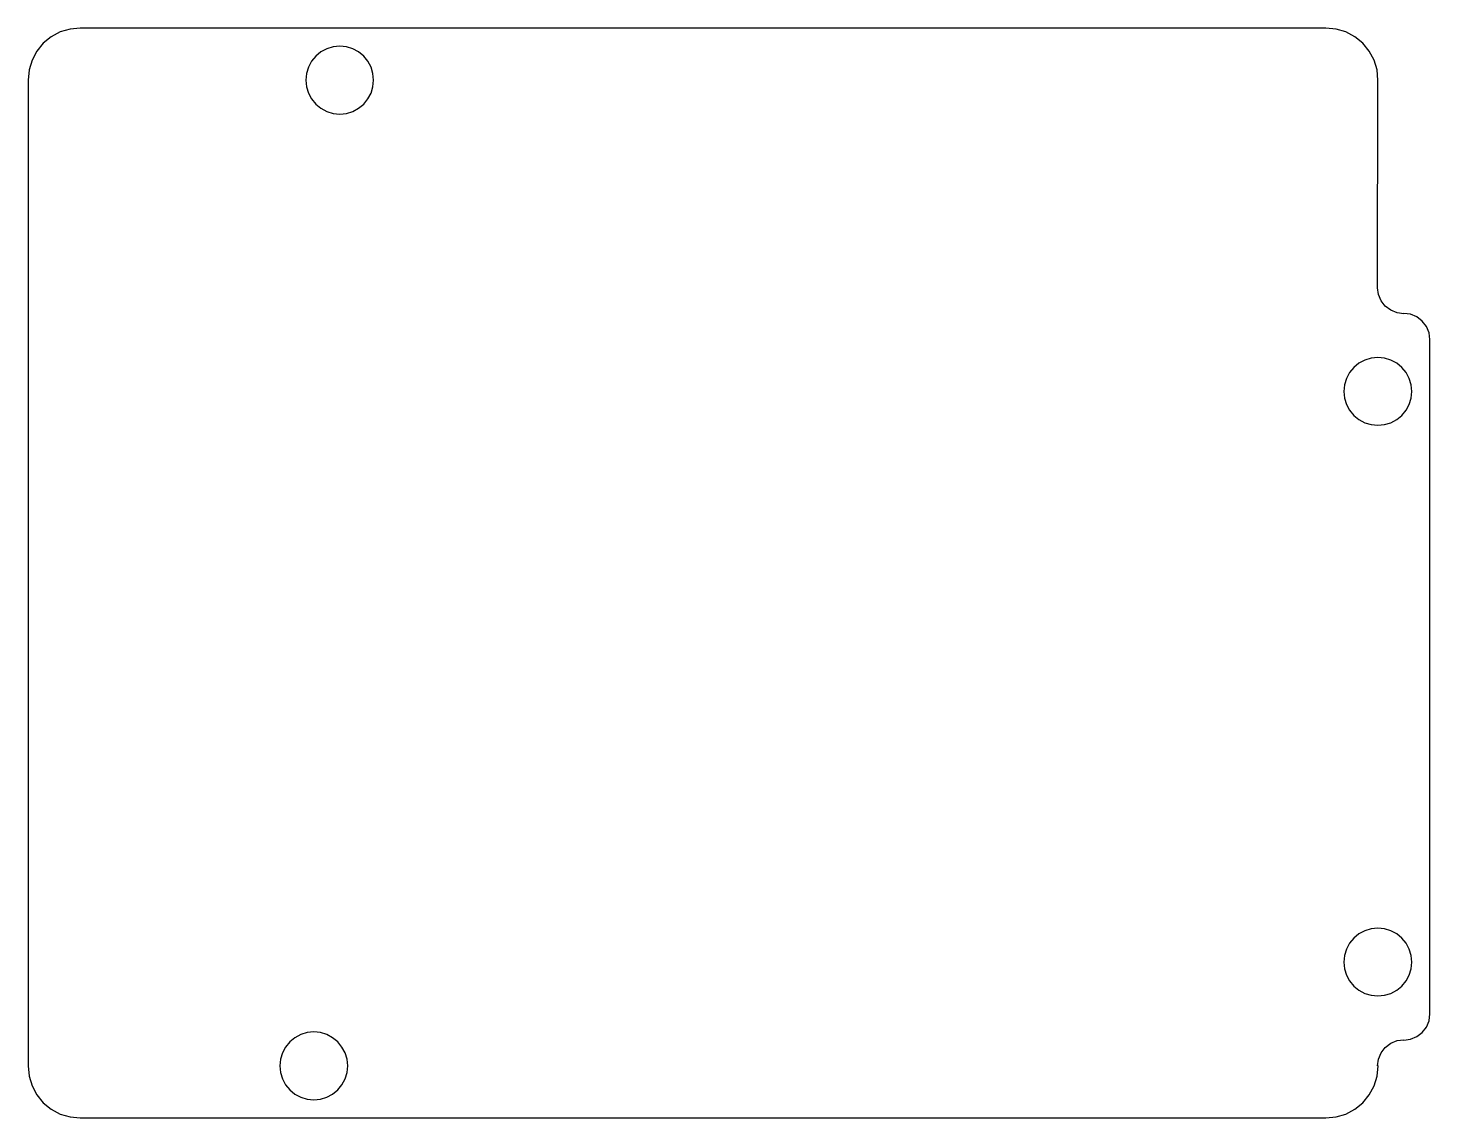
# Model space of a CAD drawing. Extents: x 49.6 to 68.9, y 256 to 271.1.
import ezdxf

# ---------------------------------------------------------------- set-up
doc = ezdxf.new("R2010")
doc.units = 0
doc.layers.get('0').update_dxf_attribs({"linetype": 'CONTINUOUS'})

msp = doc.modelspace()

# ---------------------------------------------------------------- linework, layer by layer
at = {"color": 7}
for points in [[(49.599921, 256.606118), (49.640911, 256.470992), (49.707475, 256.346459), (49.797056, 256.237307), (49.906208, 256.147727), (50.030741, 256.081162), (50.165866, 256.040172), (50.306393, 256.026343), (67.51066, 256.029803), (67.651178, 256.040158), (67.786306, 256.081162), (67.910851, 256.147727), (68.019986, 256.237307), (68.109592, 256.346459), (68.17614, 256.470992), (68.217119, 256.606118), (68.230976, 256.746644), (68.224428, 256.746642), (68.236733, 256.84021), (68.272858, 256.927399), (68.33029, 257.002273), (68.405163, 257.059725), (68.49237, 257.095841), (68.585927, 257.108146), (68.585927, 257.101976), (68.679483, 257.114281), (68.76669, 257.150408), (68.841564, 257.20786), (68.898996, 257.282734), (68.93512, 257.369924), (68.947425, 257.463492), (68.944349, 266.782467), (68.93512, 266.876023), (68.898996, 266.96323), (68.841564, 267.038075), (68.76669, 267.095536), (68.679483, 267.13166), (68.585927, 267.143965), (68.585927, 267.137784), (68.49237, 267.150118), (68.405163, 267.186214), (68.33029, 267.243674), (68.272829, 267.318548), (68.236733, 267.405726), (68.2244, 267.499311), (68.227504, 270.366689), (68.217119, 270.507207), (68.17614, 270.642335), (68.109592, 270.76688), (68.019986, 270.876015), (67.910851, 270.965621), (67.786306, 271.032169), (67.651178, 271.073148), (67.51066, 271.087005), (50.306393, 271.083533), (50.165866, 271.073148), (50.030741, 271.032169), (49.906208, 270.965621), (49.797056, 270.876015), (49.707475, 270.76688), (49.640911, 270.642335), (49.599921, 270.507207), (49.586092, 270.366689), (49.589552, 256.746644), (49.599906, 256.606118)], [(53.890616, 270.834896), (53.79926, 270.825893), (53.711433, 270.799251), (53.630491, 270.755986), (53.559541, 270.697764), (53.501318, 270.626813), (53.458054, 270.545872), (53.431412, 270.458044), (53.422409, 270.366689), (53.431412, 270.275334), (53.458054, 270.187506), (53.501318, 270.106565), (53.559541, 270.035614), (53.630491, 269.977392), (53.711433, 269.934127), (53.79926, 269.907485), (53.890616, 269.898482), (53.981971, 269.907485), (54.069798, 269.934127), (54.15074, 269.977392), (54.22169, 270.035614), (54.279913, 270.106565), (54.323178, 270.187506), (54.349819, 270.275334), (54.358822, 270.366689), (54.349819, 270.458044), (54.323178, 270.545872), (54.279913, 270.626813), (54.22169, 270.697764), (54.15074, 270.755986), (54.069798, 270.799251), (53.981971, 270.825893), (53.890616, 270.834896)], [(68.227504, 266.533829), (68.136149, 266.524826), (68.048322, 266.498184), (67.96738, 266.45492), (67.89643, 266.396697), (67.838207, 266.325746), (67.794942, 266.244805), (67.768301, 266.156978), (67.759298, 266.065622), (67.768301, 265.974267), (67.794942, 265.886439), (67.838207, 265.805498), (67.89643, 265.734547), (67.96738, 265.676325), (68.048322, 265.63306), (68.136149, 265.606418), (68.227504, 265.597416), (68.31886, 265.606418), (68.406687, 265.63306), (68.487629, 265.676325), (68.558579, 265.734547), (68.616802, 265.805498), (68.660066, 265.886439), (68.686708, 265.974267), (68.695711, 266.065622), (68.686708, 266.156978), (68.660066, 266.244805), (68.616802, 266.325746), (68.558579, 266.396697), (68.487629, 266.45492), (68.406687, 266.498184), (68.31886, 266.524826), (68.227504, 266.533829)], [(68.227504, 258.648537), (68.136149, 258.639534), (68.048322, 258.612898), (67.96738, 258.569631), (67.89643, 258.511403), (67.838207, 258.440452), (67.794942, 258.359508), (67.768301, 258.271675), (67.759298, 258.180333), (67.768301, 258.088992), (67.794942, 258.001159), (67.838207, 257.920215), (67.89643, 257.849264), (67.96738, 257.791036), (68.048322, 257.747771), (68.136149, 257.72113), (68.227504, 257.712124), (68.31886, 257.721132), (68.406687, 257.747769), (68.487629, 257.791036), (68.558579, 257.849264), (68.616802, 257.920215), (68.660066, 258.001159), (68.686708, 258.088992), (68.695711, 258.180333), (68.686708, 258.271675), (68.660066, 258.359508), (68.616802, 258.440452), (68.558579, 258.511403), (68.487629, 258.569631), (68.406687, 258.612895), (68.31886, 258.639537), (68.227504, 258.648543)], [(53.532193, 257.214848), (53.440838, 257.205845), (53.35301, 257.179209), (53.272069, 257.135942), (53.201118, 257.077714), (53.142896, 257.006763), (53.099631, 256.925819), (53.07299, 256.837986), (53.063987, 256.746644), (53.07299, 256.655303), (53.099631, 256.56747), (53.142896, 256.486526), (53.201118, 256.415575), (53.272069, 256.357347), (53.35301, 256.314082), (53.440838, 256.287441), (53.532193, 256.278435), (53.623549, 256.287443), (53.711376, 256.31408), (53.792318, 256.357347), (53.863268, 256.415575), (53.921491, 256.486526), (53.964755, 256.56747), (53.991397, 256.655303), (54.0004, 256.746644), (53.991397, 256.837986), (53.964755, 256.925819), (53.921491, 257.006763), (53.863268, 257.077714), (53.792318, 257.135942), (53.711376, 257.179206), (53.623549, 257.205848), (53.532193, 257.214854)]]:
    msp.add_lwpolyline(points, dxfattribs=at)

doc.saveas('drawing.dxf')
